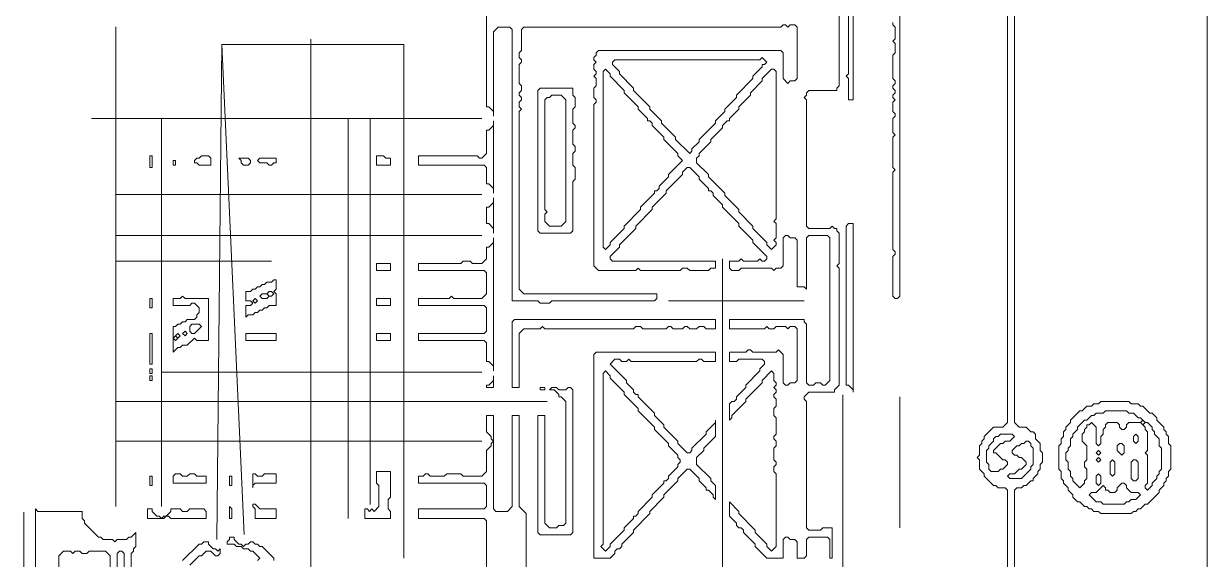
# Model space of a CAD drawing. Header units: millimetres. Extents: x 4 to 412, y 4 to 290.
# Drawn here: x 121.37 to 165.74, y 161.71 to 181.76 of the extents above; entities that cross this region are included whole.
import ezdxf

# ---------------------------------------------------------------- set-up
doc = ezdxf.new("R2010")
doc.units = ezdxf.units.MM
for name, color, linetype, lineweight in [('TRACE_CURVE', 6, 'Continuous', 0), ('TRACE_STRAIGHT', 5, 'Continuous', 0), ('TRACE_TEXT_SYMBOL', 6, 'Continuous', 0)]:
    doc.layers.add(name, color=color, linetype=linetype, lineweight=lineweight)

msp = doc.modelspace()

# ---------------------------------------------------------------- linework, layer by layer
at = {"layer": 'TRACE_CURVE', "color": 6}
for points in [[(158.247, 188.197), (158.247, 166.829), (158.072, 166.654), (157.721, 166.654), (157.371, 166.304), (157.371, 166.216), (157.283, 166.128), (157.283, 166.041), (157.196, 165.953), (157.196, 165.603), (157.108, 165.515), (157.196, 165.428), (157.196, 165.078), (157.371, 164.902), (157.371, 164.815), (157.721, 164.465), (157.809, 164.465), (157.896, 164.377), (158.159, 164.377), (158.247, 164.289), (158.247, 156.758)], [(159.123, 164.64), (159.21, 164.64), (159.21, 164.727), (159.385, 164.902), (159.385, 164.99), (159.473, 165.078), (159.473, 165.253), (159.56, 165.34), (159.56, 165.691), (159.473, 165.778), (159.473, 166.041), (159.298, 166.216), (159.298, 166.391), (159.21, 166.479), (159.123, 166.479), (158.947, 166.654), (158.685, 166.654), (158.51, 166.829), (158.51, 188.197)], [(153.956, 176.375), (154.043, 176.287), (153.956, 176.2), (153.956, 173.31), (154.043, 173.222), (154.043, 173.134), (153.956, 173.047), (153.956, 171.558), (154.043, 171.471), (154.131, 171.471), (154.218, 171.558), (154.218, 186.796)], [(150.628, 179.002), (150.715, 179.089), (150.715, 179.177), (150.803, 179.265), (151.854, 179.265), (151.854, 179.352), (151.941, 179.44), (151.941, 186.095), (151.854, 186.183), (151.854, 186.271), (151.766, 186.358), (151.679, 186.358)], [(138.718, 184.169), (138.718, 178.652), (138.805, 178.652), (138.98, 178.476), (138.98, 178.301), (138.98, 181.454), (139.156, 181.629), (139.593, 181.629), (139.681, 181.542), (139.681, 171.383), (140.644, 171.383), (140.732, 171.295), (141.082, 171.295), (141.17, 171.383), (145.023, 171.383), (145.111, 171.471), (145.111, 171.646), (140.119, 171.646), (139.944, 171.821), (139.944, 178.476), (140.031, 178.564), (139.944, 178.652), (139.944, 178.827), (140.031, 178.914), (140.031, 179.002), (139.944, 179.089), (139.944, 179.177), (140.031, 179.265), (140.031, 179.44), (139.944, 179.527), (139.944, 180.228), (140.031, 180.316), (140.031, 180.403), (139.944, 180.491), (139.944, 180.666), (140.031, 180.753), (140.031, 181.542)], [(140.031, 181.542), (140.119, 181.629), (149.752, 181.629), (149.84, 181.717), (149.927, 181.717), (150.015, 181.629), (150.102, 181.717), (150.278, 181.717), (150.365, 181.629), (150.365, 179.703), (150.278, 179.615), (150.102, 179.615), (150.015, 179.527), (149.84, 179.703), (149.84, 180.666), (149.752, 180.753), (142.921, 180.753), (142.834, 180.666), (142.834, 180.578), (142.746, 180.491), (142.746, 180.403), (142.834, 180.316), (142.746, 180.228), (142.746, 180.053), (142.834, 179.965), (142.834, 179.878), (142.746, 179.79), (142.834, 179.703), (142.834, 179.44), (142.746, 179.352), (142.746, 179.002), (142.834, 178.914), (142.834, 178.827), (142.746, 178.739), (142.746, 172.697), (142.921, 172.521), (144.322, 172.521), (144.41, 172.609), (144.498, 172.521), (145.986, 172.521), (146.074, 172.609), (146.249, 172.609), (146.337, 172.521), (147.037, 172.521), (147.125, 172.609), (147.3, 172.609), (147.3, 172.872), (143.447, 172.872), (143.359, 172.959), (143.359, 173.047), (143.709, 173.397), (143.709, 173.485), (144.322, 174.098), (144.322, 174.185), (144.935, 174.798), (144.935, 174.886), (145.461, 175.411), (145.461, 175.499), (146.074, 176.112), (146.074, 176.2), (146.249, 176.375), (146.337, 176.375), (146.687, 176.024), (146.687, 175.937)], [(153.956, 181.804), (153.956, 181.717), (154.043, 181.629), (154.043, 181.191), (153.956, 181.104), (154.043, 181.016), (154.043, 180.666), (153.956, 180.578), (153.956, 179.703), (154.043, 179.615), (154.043, 179.527), (153.956, 179.44), (153.956, 179.352), (154.043, 179.265), (154.043, 179.177), (153.956, 179.089), (153.956, 179.002), (154.043, 178.914), (153.956, 178.827), (153.956, 178.476), (154.043, 178.389), (154.043, 178.301), (153.956, 178.214), (153.956, 177.688), (154.043, 177.601), (153.956, 177.513), (153.956, 176.375)], [(149.577, 165.253), (149.489, 165.165), (149.489, 164.99), (149.577, 164.902), (149.577, 162.188), (149.402, 162.012), (149.227, 162.188), (149.227, 162.275), (148.789, 162.713), (148.789, 162.801), (148.176, 163.414), (148.176, 163.501), (147.825, 163.852), (147.825, 163.326), (148.088, 163.063), (148.088, 162.976), (148.176, 162.888), (148.263, 162.888), (148.351, 162.801), (148.351, 162.713), (148.789, 162.275), (148.789, 162.188), (149.227, 161.75), (149.84, 161.75), (149.84, 162.45), (149.927, 162.538), (150.015, 162.538), (150.102, 162.45), (150.278, 162.45), (150.365, 162.363), (150.365, 161.75), (150.628, 161.75), (150.715, 161.837), (150.715, 162.45), (150.803, 162.538), (151.504, 162.538), (151.591, 162.45), (151.591, 161.75), (151.679, 161.75), (151.679, 162.888), (151.328, 162.888), (151.241, 162.801), (150.803, 162.801), (150.715, 162.888), (150.715, 167.617), (150.628, 167.705), (150.628, 167.792), (150.803, 167.968), (151.766, 167.968), (151.766, 168.055), (151.941, 168.23), (151.941, 172.609), (151.854, 172.697), (151.941, 172.784), (151.941, 173.923), (151.854, 174.01), (151.854, 174.098), (151.766, 174.098), (151.679, 174.185), (151.591, 174.098), (150.803, 174.098), (150.715, 174.185), (150.715, 178.914), (150.628, 179.002)], [(146.687, 175.937), (147.037, 175.587), (147.037, 175.499), (147.125, 175.499), (147.212, 175.411), (147.212, 175.324), (147.563, 174.973), (147.563, 174.886), (148.176, 174.273), (148.176, 174.185), (148.701, 173.66), (148.701, 173.572), (149.227, 173.047), (149.227, 172.959), (149.139, 172.872), (149.051, 172.872), (148.964, 172.959), (148.876, 172.872), (148.351, 172.872), (148.263, 172.959), (148.176, 172.872), (147.825, 172.872), (147.825, 172.609), (147.913, 172.521), (148.176, 172.521), (148.263, 172.609), (149.402, 172.609), (149.489, 172.521), (149.577, 172.609), (149.752, 172.609), (149.84, 172.697), (149.84, 173.747), (149.927, 173.835), (150.015, 173.835), (150.102, 173.747), (150.278, 173.747), (150.365, 173.66), (150.365, 171.908), (150.628, 171.908), (150.715, 171.821), (150.715, 173.747), (150.803, 173.835), (151.504, 173.835), (151.591, 173.747), (151.591, 168.405), (151.416, 168.23), (151.328, 168.23), (151.241, 168.318), (151.066, 168.318), (150.978, 168.23), (150.803, 168.23), (150.715, 168.318), (150.715, 170.507), (150.628, 170.595), (150.628, 170.682), (147.825, 170.682), (147.825, 170.332), (149.139, 170.332), (149.227, 170.42), (149.314, 170.332), (149.489, 170.332), (149.577, 170.42), (149.927, 170.42), (150.015, 170.332)], [(150.015, 170.332), (150.102, 170.42), (150.278, 170.42), (150.365, 170.332), (150.365, 168.405), (150.278, 168.318), (150.102, 168.318), (150.015, 168.23), (149.927, 168.23), (149.84, 168.318), (149.84, 169.369), (149.665, 169.544), (149.577, 169.456), (148.701, 169.456), (148.614, 169.544), (148.526, 169.544), (148.438, 169.456), (147.825, 169.456), (147.825, 169.106), (148.088, 169.106), (148.176, 169.194), (149.051, 169.194), (149.139, 169.106), (149.139, 169.018), (148.964, 168.843), (148.964, 168.756), (148.438, 168.23), (148.438, 168.143), (148.088, 167.792), (148.088, 167.705), (148.001, 167.617), (147.913, 167.617), (147.825, 167.53), (147.825, 166.917), (147.913, 167.004), (147.913, 167.092), (148.438, 167.617), (148.438, 167.705), (149.051, 168.318), (149.051, 168.405), (149.402, 168.756), (149.489, 168.668), (149.489, 168.405), (149.577, 168.318), (149.577, 168.23), (149.489, 168.143), (149.577, 168.055), (149.577, 167.968), (149.489, 167.88), (149.489, 167.792), (149.577, 167.705), (149.577, 167.442), (149.489, 167.355), (149.489, 167.092), (149.577, 167.004), (149.577, 166.391), (149.489, 166.304), (149.489, 166.216), (149.577, 166.128), (149.577, 165.953), (149.489, 165.866), (149.489, 165.428), (149.577, 165.34), (149.577, 165.253)], [(138.718, 167.092), (138.718, 166.479), (138.893, 166.304), (138.893, 166.216), (138.98, 166.128), (138.893, 166.041), (138.893, 165.953), (138.718, 165.778), (138.718, 164.99), (138.543, 164.815), (137.842, 164.815), (137.754, 164.902), (137.229, 164.902), (137.141, 164.815), (136.616, 164.815), (136.528, 164.902), (136.441, 164.902), (136.353, 164.815), (136.178, 164.815), (136.178, 164.552), (138.63, 164.552), (138.718, 164.465), (138.718, 163.676), (138.63, 163.589), (136.178, 163.589), (136.178, 163.239), (138.63, 163.239), (138.718, 163.151), (138.718, 156.758)], [(140.206, 163.414), (139.944, 163.676), (139.944, 167.092), (139.681, 167.092), (139.681, 163.676), (139.506, 163.501), (139.068, 163.501), (138.98, 163.589), (138.98, 167.092), (138.718, 167.092)], [(158.51, 157.546), (158.51, 164.289), (158.597, 164.377), (158.772, 164.377), (158.86, 164.465), (158.947, 164.465), (159.123, 164.64)], [(140.206, 160.524), (140.206, 163.414)]]:
    msp.add_lwpolyline(points, dxfattribs=at)
for points in [[(148.964, 180.403), (149.051, 180.491), (149.227, 180.316), (149.139, 180.228), (149.051, 180.228), (149.051, 180.14), (148.701, 179.79), (148.701, 179.703), (148.088, 179.089), (148.088, 179.002), (147.65, 178.564), (147.65, 178.476), (147.3, 178.126), (147.3, 178.039), (146.687, 177.426), (146.687, 177.338), (146.424, 177.075), (146.424, 176.988), (146.337, 176.9), (145.811, 177.426), (145.811, 177.513), (145.286, 178.039), (145.286, 178.126), (144.848, 178.564), (144.848, 178.652), (144.235, 179.265), (144.235, 179.352), (143.709, 179.878), (143.709, 179.965), (143.447, 180.228), (143.447, 180.316), (143.534, 180.403)], [(143.096, 179.965), (143.184, 180.053), (143.359, 179.878), (143.359, 179.79), (143.885, 179.265), (143.885, 179.177), (144.41, 178.652), (144.41, 178.564), (144.76, 178.214), (144.76, 178.126), (144.848, 178.126), (144.935, 178.039), (144.935, 177.951), (145.373, 177.513), (145.373, 177.426), (145.899, 176.9), (145.899, 176.813), (146.074, 176.637), (145.549, 176.112), (145.549, 176.024), (145.198, 175.674), (145.198, 175.587), (145.111, 175.499), (145.023, 175.499), (145.023, 175.411), (144.498, 174.886), (144.498, 174.798), (143.885, 174.185), (143.885, 174.098), (143.359, 173.572), (143.359, 173.485), (143.184, 173.31), (143.096, 173.397)], [(149.402, 180.053), (149.489, 180.053), (149.577, 179.965), (149.577, 174.448), (149.489, 174.36), (149.577, 174.273), (149.577, 173.747), (149.489, 173.66), (149.577, 173.572), (149.577, 173.485), (149.402, 173.31), (149.227, 173.485), (149.227, 173.572), (148.701, 174.098), (148.701, 174.185), (148.176, 174.711), (148.176, 174.798), (147.65, 175.324), (147.65, 175.411), (147.037, 176.024), (147.037, 176.112), (146.599, 176.55), (146.599, 176.725), (146.687, 176.813), (146.687, 176.9), (147.125, 177.338), (147.125, 177.426), (147.563, 177.863), (147.563, 177.951), (147.738, 178.126), (147.825, 178.126), (147.825, 178.214), (148.176, 178.564), (148.176, 178.652), (148.614, 179.089), (148.614, 179.177), (149.051, 179.615), (149.051, 179.703)], [(157.896, 166.304), (157.984, 166.391), (158.422, 166.391), (158.51, 166.304), (158.334, 166.128), (158.159, 166.128), (158.072, 166.041), (157.984, 166.041), (157.721, 165.778), (157.721, 165.691), (157.809, 165.691), (158.072, 165.428), (158.159, 165.428), (158.247, 165.34), (158.247, 165.253), (158.072, 165.078), (157.984, 165.078), (157.896, 164.99), (157.634, 164.99), (157.546, 165.078), (157.546, 165.253), (157.459, 165.34), (157.459, 165.778), (157.546, 165.866), (157.546, 165.953), (157.721, 166.128), (157.721, 166.216), (157.809, 166.304)], [(158.86, 166.041), (158.947, 166.128), (159.035, 166.128), (159.123, 166.041), (159.123, 165.953), (159.21, 165.866), (159.21, 165.253), (159.123, 165.165), (159.123, 165.078), (158.772, 164.727), (158.334, 164.727), (158.247, 164.815), (158.334, 164.902), (158.51, 164.902), (158.685, 165.078), (158.772, 165.078), (158.947, 165.253), (158.947, 165.34), (158.772, 165.515), (158.685, 165.515), (158.597, 165.603), (158.51, 165.603), (158.422, 165.691), (158.422, 165.778), (158.597, 165.953), (158.685, 165.953), (158.772, 166.041)]]:
    msp.add_lwpolyline(points, close=True, dxfattribs=at)
at = {"layer": 'TRACE_STRAIGHT', "color": 5}
for p, q in [((165.74, 197.217), (165.74, 143.184)), ((124.833, 181.64), (124.833, 163.687)), ((132.137, 181.184), (132.137, 152.029)), ((128.617, 162.45), (128.799, 180.983)), ((128.799, 180.983), (129.634, 162.635)), ((128.799, 180.983), (135.627, 180.983)), ((135.627, 180.983), (135.627, 161.748)), ((123.918, 178.214), (138.543, 178.214)), ((126.534, 178.214), (126.534, 163.676)), ((133.541, 178.214), (133.541, 163.238)), ((134.364, 178.214), (134.364, 163.762)), ((124.833, 175.368), (138.543, 175.368)), ((124.833, 173.835), (138.543, 173.835)), ((124.833, 172.872), (130.661, 172.872)), ((147.563, 172.959), (147.563, 155.62)), ((145.549, 171.383), (150.628, 171.383)), ((126.534, 168.712), (138.543, 168.712)), ((152.078, 167.863), (152.078, 158.422)), ((154.218, 167.792), (154.218, 162.888)), ((124.833, 167.617), (140.995, 167.617)), ((124.833, 166.128), (138.543, 166.128)), ((121.374, 163.468), (121.374, 144.558))]:
    msp.add_line(p, q, dxfattribs=at)
at = {"layer": 'TRACE_TEXT_SYMBOL', "color": 6}
for points in [[(152.292, 189.073), (152.292, 188.898), (152.204, 188.81), (152.204, 188.635), (152.292, 188.548), (152.292, 179.878), (152.204, 179.79), (152.292, 179.703), (152.292, 178.914), (152.467, 178.914), (152.467, 189.073)], [(140.732, 179.352), (140.644, 179.265), (140.644, 174.01), (140.732, 173.923), (141.87, 173.923), (141.958, 174.01), (141.958, 175.849), (142.046, 175.937), (142.046, 176.375), (141.958, 176.462), (141.958, 176.9), (142.046, 176.988), (142.046, 177.163), (141.958, 177.25), (141.958, 177.776), (142.046, 177.863), (142.046, 177.951), (141.958, 178.039), (141.958, 178.564), (142.046, 178.652), (142.046, 179.002), (141.958, 179.089), (141.958, 179.352)], [(141.082, 179.002), (141.17, 179.089), (141.52, 179.089), (141.695, 178.914), (141.695, 174.36), (141.52, 174.185), (141.082, 174.185), (140.907, 174.36), (140.907, 174.623), (140.995, 174.711), (140.907, 174.798), (140.907, 178.914), (140.995, 179.002)], [(138.98, 178.126), (138.98, 177.951), (138.805, 177.776), (138.718, 177.776), (138.718, 176.9), (138.543, 176.725), (138.455, 176.725), (138.367, 176.813), (136.178, 176.813), (136.178, 176.462), (138.63, 176.462), (138.718, 176.375), (138.718, 175.762), (138.805, 175.762), (138.98, 175.587), (138.98, 175.411)], [(126.107, 176.813), (126.195, 176.813), (126.195, 176.375), (126.107, 176.375)], [(126.983, 176.637), (127.07, 176.637), (127.07, 176.462), (126.983, 176.462)], [(128.034, 176.813), (127.946, 176.725), (127.859, 176.725), (127.771, 176.637), (127.771, 176.55), (127.859, 176.55), (127.946, 176.462), (128.384, 176.462), (128.384, 176.725), (128.296, 176.813)], [(129.435, 176.725), (129.522, 176.637), (129.522, 176.55), (129.61, 176.462), (129.785, 176.462), (129.873, 176.55), (129.873, 176.637), (129.785, 176.725)], [(130.223, 176.725), (130.135, 176.637), (130.223, 176.55), (130.486, 176.55), (130.573, 176.462), (130.661, 176.462), (130.748, 176.55), (130.836, 176.55), (130.836, 176.725)], [(134.602, 176.813), (134.602, 176.462), (135.127, 176.462), (135.127, 176.725), (134.952, 176.725), (134.864, 176.813)], [(138.98, 175.236), (138.98, 175.061), (138.805, 174.886), (138.718, 174.886), (138.718, 174.273), (138.805, 174.273), (138.98, 174.098), (138.98, 173.923)], [(152.292, 174.273), (152.204, 174.185), (152.204, 168.23), (152.292, 168.23), (152.467, 168.055), (152.467, 167.968), (152.467, 174.273)], [(138.98, 173.747), (138.98, 173.572), (138.805, 173.397), (138.718, 173.397), (138.718, 172.959), (138.543, 172.784), (138.192, 172.784), (138.105, 172.872), (137.842, 172.872), (137.754, 172.784), (136.178, 172.784), (136.178, 172.521), (138.63, 172.521), (138.718, 172.434), (138.718, 171.646), (138.543, 171.471), (137.492, 171.471), (137.404, 171.558), (137.317, 171.471), (136.178, 171.471), (136.178, 171.208), (138.63, 171.208), (138.718, 171.12), (138.718, 170.244), (138.63, 170.157), (136.178, 170.157), (136.178, 169.894), (138.63, 169.894), (138.718, 169.807), (138.718, 169.106), (138.805, 169.106), (138.98, 168.931), (138.98, 168.756)], [(134.602, 172.784), (134.602, 172.521), (135.127, 172.521), (135.127, 172.784)], [(130.748, 172.171), (130.661, 172.084), (130.486, 172.084), (130.398, 171.996), (130.311, 171.996), (130.223, 171.908), (130.135, 171.908), (130.048, 171.821), (129.96, 171.821), (129.873, 171.733), (129.698, 171.733), (129.698, 171.383), (129.873, 171.383), (129.96, 171.295), (129.873, 171.208), (129.698, 171.208), (129.698, 170.77), (129.785, 170.857), (129.96, 170.857), (130.048, 170.945), (130.135, 170.945), (130.223, 171.033), (130.311, 171.033), (130.398, 171.12), (130.486, 171.12), (130.573, 171.208), (130.836, 171.208), (130.836, 171.646), (130.748, 171.733), (130.836, 171.821), (130.836, 172.171)], [(130.486, 171.646), (130.573, 171.733), (130.661, 171.733), (130.748, 171.646), (130.661, 171.558), (130.573, 171.558)], [(126.107, 171.471), (126.195, 171.471), (126.195, 171.12), (126.107, 171.12)], [(127.333, 171.558), (127.245, 171.471), (126.983, 171.471), (126.983, 171.208), (127.596, 171.208), (127.683, 171.295), (127.771, 171.295), (127.946, 171.12), (127.946, 170.945), (127.859, 170.857), (127.859, 170.77), (127.771, 170.682), (127.508, 170.682), (127.421, 170.595), (127.333, 170.595), (127.245, 170.507), (127.158, 170.507), (127.07, 170.42), (126.983, 170.42), (126.983, 169.456), (127.158, 169.631), (127.245, 169.631), (127.333, 169.719), (127.508, 169.719), (127.771, 169.982), (127.859, 169.894), (128.296, 169.894), (128.296, 171.471), (127.421, 171.471)], [(129.96, 171.383), (130.048, 171.471), (130.135, 171.383), (130.048, 171.295)], [(130.223, 171.558), (130.311, 171.646), (130.486, 171.646), (130.573, 171.558), (130.486, 171.471), (130.311, 171.471)], [(134.602, 171.471), (134.602, 171.208), (135.127, 171.208), (135.127, 171.471)], [(127.596, 170.42), (127.683, 170.507), (127.946, 170.507), (128.034, 170.42), (127.771, 170.157), (127.683, 170.157), (127.596, 170.244)], [(139.769, 170.682), (139.681, 170.595), (139.681, 168.143), (139.944, 168.143), (139.944, 170.157), (140.119, 170.332), (140.732, 170.332), (140.82, 170.42), (140.907, 170.332), (144.235, 170.332), (144.322, 170.42), (144.498, 170.42), (144.585, 170.332), (145.461, 170.332), (145.549, 170.42), (145.636, 170.42), (145.724, 170.332), (146.074, 170.332), (146.162, 170.42), (146.249, 170.42), (146.337, 170.332), (146.599, 170.332), (146.687, 170.42), (146.862, 170.42), (146.95, 170.332), (147.3, 170.332), (147.3, 170.682)], [(126.107, 170.157), (126.195, 170.157), (126.195, 169.018), (126.107, 169.018)], [(126.983, 169.982), (127.07, 170.069), (127.158, 169.982), (127.07, 169.894)], [(127.07, 170.069), (127.158, 170.157), (127.245, 170.069), (127.158, 169.982)], [(127.333, 170.157), (127.421, 170.244), (127.508, 170.157), (127.421, 170.069)], [(129.698, 170.157), (129.698, 169.894), (130.836, 169.894), (130.836, 170.157)], [(134.602, 170.157), (134.602, 169.894), (135.127, 169.894), (135.127, 170.157)], [(126.107, 168.843), (126.195, 168.843), (126.195, 168.668), (126.107, 168.668)], [(143.096, 168.668), (143.184, 168.756), (143.359, 168.581), (143.359, 168.493), (143.885, 167.968), (143.885, 167.88), (144.41, 167.355), (144.41, 167.267), (145.023, 166.654), (145.023, 166.566), (145.549, 166.041), (145.549, 165.953), (145.899, 165.603), (145.899, 165.515), (145.986, 165.428), (145.986, 165.34), (145.899, 165.253), (145.899, 165.165), (145.549, 164.815), (145.549, 164.727), (145.461, 164.64), (145.373, 164.64), (145.373, 164.552), (144.935, 164.114), (144.935, 164.027), (144.41, 163.501), (144.41, 163.414), (144.322, 163.326), (144.235, 163.326), (144.235, 163.239), (143.885, 162.888), (143.885, 162.801), (143.359, 162.275), (143.359, 162.188), (143.184, 162.012), (143.009, 162.188), (143.096, 162.275)], [(126.107, 168.581), (126.195, 168.581), (126.195, 168.405), (126.107, 168.405)], [(138.98, 168.581), (138.98, 168.405), (138.805, 168.23), (138.718, 168.23), (138.718, 168.143), (138.98, 168.143)], [(141.17, 168.143), (141.082, 168.055), (141.257, 168.055), (141.433, 167.88), (141.433, 167.792), (141.52, 167.792), (141.695, 167.617), (141.695, 163.063), (141.608, 162.976), (141.433, 162.976), (141.345, 162.888), (141.082, 162.888), (140.907, 163.063), (140.907, 167.092), (140.644, 167.092), (140.644, 162.713), (140.732, 162.626), (141.87, 162.626), (141.958, 162.713), (141.958, 168.055), (141.87, 168.143), (141.783, 168.143), (141.695, 168.055), (141.433, 168.055), (141.345, 168.143)], [(140.732, 168.143), (140.907, 168.143), (140.907, 168.055), (140.732, 168.055)], [(163.239, 166.829), (163.326, 166.917), (163.414, 166.829), (163.326, 166.742)], [(163.326, 166.742), (163.414, 166.829), (163.501, 166.829), (163.676, 166.654), (163.676, 166.566), (163.764, 166.479), (163.764, 166.391), (163.939, 166.216), (163.939, 165.953), (164.027, 165.866), (164.027, 165.078), (163.939, 164.99), (163.939, 164.902), (163.852, 164.815), (163.852, 164.727), (163.676, 164.552), (163.676, 164.465), (163.501, 164.289), (163.414, 164.377), (163.414, 164.465), (163.501, 164.552), (163.501, 165.603), (163.414, 165.691), (163.501, 165.778), (163.501, 166.479), (163.414, 166.566), (163.414, 166.654)], [(162.976, 166.304), (163.063, 166.391), (163.151, 166.304), (163.151, 166.128), (163.063, 166.041), (162.976, 166.128)], [(162.363, 165.953), (162.45, 166.041), (162.538, 166.041), (162.626, 165.953), (162.626, 165.691), (162.538, 165.603), (162.363, 165.778)], [(161.575, 165.691), (161.662, 165.778), (161.75, 165.691), (161.662, 165.603)], [(161.575, 165.428), (161.662, 165.515), (161.75, 165.428), (161.662, 165.34)], [(162.1, 165.34), (162.188, 165.428), (162.275, 165.34), (162.275, 164.902), (162.188, 164.815), (162.1, 164.902)], [(162.888, 165.34), (162.976, 165.428), (163.063, 165.428), (163.151, 165.34), (163.151, 164.727), (163.063, 164.64), (162.976, 164.64), (162.888, 164.727)], [(126.107, 164.815), (126.195, 164.815), (126.195, 164.465), (126.107, 164.465)], [(127.07, 164.902), (126.983, 164.815), (126.983, 164.552), (128.209, 164.552), (128.209, 164.815), (127.859, 164.815), (127.771, 164.902), (127.596, 164.902), (127.508, 164.815), (127.333, 164.815), (127.245, 164.902)], [(129.085, 164.815), (129.172, 164.815), (129.172, 164.465), (129.085, 164.465)], [(129.96, 164.902), (129.96, 164.377), (129.96, 164.465), (130.048, 164.552), (130.836, 164.552), (130.836, 164.902), (130.398, 164.902), (130.311, 164.815), (130.135, 164.815), (130.048, 164.902)], [(134.602, 164.99), (134.602, 164.552), (134.689, 164.465), (134.689, 163.676), (134.514, 163.501), (134.427, 163.589), (134.339, 163.501), (134.251, 163.589), (134.164, 163.589), (134.164, 163.239), (135.127, 163.239), (135.127, 163.501), (135.04, 163.589), (135.04, 163.939), (135.127, 164.027), (135.127, 164.99)], [(161.575, 164.815), (161.662, 164.902), (161.75, 164.815), (161.75, 164.552), (161.662, 164.465), (161.575, 164.552)], [(162.538, 164.552), (162.626, 164.552), (162.713, 164.465), (162.713, 164.377), (162.888, 164.202), (163.151, 164.202), (163.239, 164.114), (163.063, 163.939), (162.888, 163.939), (162.801, 163.852), (162.713, 163.852), (162.626, 163.764), (161.837, 163.764), (161.75, 163.852), (161.575, 163.852), (161.312, 164.114), (161.399, 164.202), (161.575, 164.202), (161.837, 164.465), (161.925, 164.377), (161.925, 164.289), (162.012, 164.289), (162.1, 164.202), (162.275, 164.202), (162.363, 164.289), (162.363, 164.377)], [(129.96, 163.764), (129.96, 163.676), (130.048, 163.589), (130.048, 163.239), (130.836, 163.239), (130.836, 163.589), (130.223, 163.589), (130.048, 163.764)], [(126.019, 163.589), (126.019, 163.239), (126.632, 163.239), (126.72, 163.326), (126.808, 163.326), (126.895, 163.239), (128.209, 163.239), (128.209, 163.501), (128.121, 163.589), (127.596, 163.589), (127.508, 163.501), (127.333, 163.501), (127.245, 163.589), (126.895, 163.589), (126.895, 163.501), (126.72, 163.326), (126.632, 163.326), (126.545, 163.239), (126.457, 163.326), (126.37, 163.326), (126.195, 163.501), (126.195, 163.589)], [(129.085, 163.676), (129.085, 163.239), (129.172, 163.239), (129.172, 163.589)], [(124.881, 161.925), (124.969, 162.012), (125.056, 162.012), (125.144, 161.925), (125.144, 159.385), (124.969, 159.21), (124.881, 159.298), (124.881, 159.998), (124.793, 160.086), (124.793, 160.173), (124.881, 160.261), (124.793, 160.349), (124.881, 160.436)]]:
    msp.add_lwpolyline(points, close=True, dxfattribs=at)
for points in [[(142.834, 169.456), (142.746, 169.369), (142.746, 161.75), (143.359, 161.75), (143.534, 161.925), (143.534, 162.012), (143.622, 162.1), (143.709, 162.1), (143.797, 162.188), (143.797, 162.275), (144.235, 162.713), (144.235, 162.801), (144.848, 163.414), (144.848, 163.501), (145.373, 164.027), (145.373, 164.114), (145.899, 164.64), (145.899, 164.727), (146.249, 165.078), (146.337, 165.078), (146.687, 164.727), (146.687, 164.64), (146.95, 164.377), (146.95, 164.289), (147.037, 164.289), (147.212, 164.114), (147.212, 164.027), (147.3, 163.939), (147.3, 164.465), (147.125, 164.64), (147.125, 164.727), (146.599, 165.253), (146.599, 165.515), (146.862, 165.778), (146.862, 165.866), (147.3, 166.304), (147.3, 166.917), (147.3, 166.829), (146.95, 166.479), (146.95, 166.391), (146.424, 165.866), (146.424, 165.778), (146.337, 165.691), (146.249, 165.691), (145.899, 166.041), (145.899, 166.128), (145.373, 166.654), (145.373, 166.742), (145.023, 167.092), (145.023, 167.179), (144.41, 167.792), (144.41, 167.88), (144.322, 167.88), (144.235, 167.968), (144.235, 168.055), (143.972, 168.318), (143.972, 168.405), (143.359, 169.018), (143.534, 169.194), (143.709, 169.194), (143.797, 169.106), (143.972, 169.106), (144.06, 169.194), (144.147, 169.106)], [(144.147, 169.106), (146.599, 169.106), (146.687, 169.194), (146.775, 169.194), (146.862, 169.106), (147.3, 169.106), (147.3, 169.456), (142.834, 169.456)], [(161.75, 167.617), (161.662, 167.53), (161.487, 167.53), (161.399, 167.442), (161.224, 167.442), (161.049, 167.267), (160.962, 167.267), (160.611, 166.917), (160.611, 166.829), (160.436, 166.654), (160.436, 166.566), (160.349, 166.479), (160.349, 166.304), (160.261, 166.216), (160.261, 166.041), (160.173, 165.953), (160.173, 165.078), (160.261, 164.99), (160.261, 164.727), (160.349, 164.64), (160.349, 164.552), (160.524, 164.377), (160.524, 164.289), (160.699, 164.114), (160.699, 164.027), (160.874, 163.852), (160.962, 163.852), (161.137, 163.676), (161.224, 163.676), (161.312, 163.589), (161.399, 163.589), (161.487, 163.501), (161.662, 163.501), (161.75, 163.414), (162.888, 163.414), (162.976, 163.501), (163.063, 163.501), (163.151, 163.589), (163.239, 163.589), (163.414, 163.764), (163.501, 163.764), (163.939, 164.202), (163.939, 164.289), (164.114, 164.465), (164.114, 164.552), (164.202, 164.64), (164.202, 164.727), (164.289, 164.815), (164.289, 164.99), (164.377, 165.078), (164.377, 165.953), (164.289, 166.041), (164.289, 166.304), (164.202, 166.391), (164.202, 166.479), (164.114, 166.566), (164.114, 166.654), (163.852, 166.917), (163.852, 167.004), (163.676, 167.179), (163.589, 167.179), (163.326, 167.442), (163.239, 167.442), (163.151, 167.53)], [(161.837, 167.179), (161.925, 167.267), (162.713, 167.267), (162.801, 167.179), (162.976, 167.179), (163.151, 167.004), (163.239, 167.004), (163.326, 166.917), (163.239, 166.829), (162.801, 166.829), (162.713, 166.742), (162.713, 166.654), (162.626, 166.566), (162.538, 166.566), (162.45, 166.654), (162.45, 166.742), (162.363, 166.829), (162.012, 166.829), (161.925, 166.742), (161.925, 166.654), (161.837, 166.566), (161.837, 166.391), (161.75, 166.304), (161.75, 166.041), (161.662, 165.953), (161.575, 166.041), (161.575, 166.654), (161.399, 166.829), (161.312, 166.742), (161.224, 166.742), (161.224, 166.654), (161.137, 166.566), (161.137, 166.479), (161.049, 166.391), (161.049, 166.128), (161.224, 165.953), (161.224, 165.428), (161.137, 165.34), (161.137, 165.165), (161.224, 165.078), (161.224, 164.727), (161.137, 164.64), (161.137, 164.552), (160.962, 164.377), (160.699, 164.64), (160.699, 164.727), (160.611, 164.815), (160.611, 164.99), (160.524, 165.078), (160.524, 165.34), (160.436, 165.428), (160.436, 165.691), (160.524, 165.778), (160.524, 165.866), (160.611, 165.953), (160.611, 166.216), (160.699, 166.304), (160.699, 166.391), (160.874, 166.566), (160.874, 166.654), (161.137, 166.917), (161.224, 166.917), (161.399, 167.092), (161.487, 167.092)], [(163.151, 167.53), (162.888, 167.53), (162.801, 167.617), (161.75, 167.617)], [(161.487, 167.092), (161.575, 167.179), (161.837, 167.179)], [(121.816, 163.589), (121.816, 160.962)], [(125.406, 156.758), (125.406, 161.925), (125.494, 162.012), (125.494, 162.1), (125.582, 162.188), (125.582, 162.713), (125.406, 162.538), (125.319, 162.538), (125.231, 162.45), (124.881, 162.45), (124.793, 162.363), (124.706, 162.45), (124.356, 162.45), (124.268, 162.538), (124.18, 162.538), (123.655, 163.063), (123.655, 163.151), (123.567, 163.239), (123.567, 163.501), (121.903, 163.501), (121.816, 163.589)], [(130.748, 161.662), (130.748, 161.75), (130.311, 162.188), (130.223, 162.188), (130.135, 162.275), (130.048, 162.275), (129.96, 162.363), (129.873, 162.363), (129.785, 162.275), (129.698, 162.275), (129.61, 162.188), (129.522, 162.275), (129.435, 162.275), (129.26, 162.45), (129.26, 162.538), (129.085, 162.538), (129.085, 162.45), (128.997, 162.363), (128.997, 162.275), (129.26, 162.275), (129.347, 162.188), (129.522, 162.188), (129.61, 162.1), (129.785, 162.1), (129.873, 162.012), (129.96, 162.012), (130.223, 161.75), (130.135, 161.662)], [(122.692, 160.874), (122.692, 161.837), (122.867, 162.012), (123.129, 162.012), (123.217, 161.925), (123.305, 162.012), (123.48, 162.012), (123.567, 161.925), (123.743, 161.925), (123.83, 162.012), (124.443, 162.012), (124.618, 161.837), (124.618, 160.349)], [(127.596, 161.487), (127.946, 161.837), (128.034, 161.837), (128.209, 162.012), (128.384, 162.012), (128.559, 161.837), (128.647, 161.837), (128.734, 161.925), (128.734, 162.1), (128.647, 162.012), (128.559, 162.1), (128.472, 162.1), (128.296, 162.275), (128.296, 162.363), (128.121, 162.363), (128.034, 162.275), (127.946, 162.275), (127.333, 161.662)]]:
    msp.add_lwpolyline(points, dxfattribs=at)

doc.saveas('drawing.dxf')
